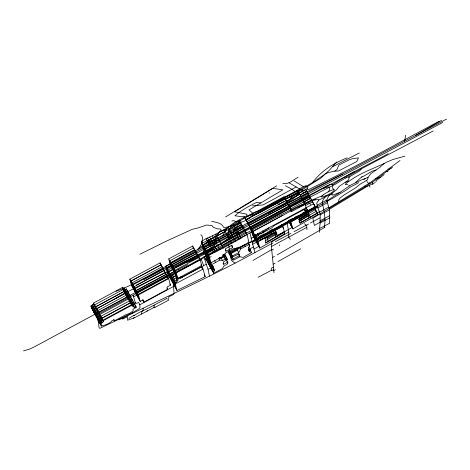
<?xml version="1.0" encoding="UTF-8"?>
<svg xmlns="http://www.w3.org/2000/svg" width="470" height="470" viewBox="0 0 470 470"><rect width="100%" height="100%" fill="white"/><g stroke="black" fill="none" stroke-linecap="round" stroke-linejoin="round"><path stroke-width="0.7" d="M319.312 232.297L320.105 223.003L320.199 213.973L317.391 206.688L316.733 203.017L318.895 199.991L330.357 194.457L332.396 193.851L332.008 194.921L332.801 195.126L340.239 192.218L350.25 185.345L360.901 180.163L368.039 177.449L370.713 173.753L380.03 167.238L384.096 163.572L386.54 162.197L392.855 159.524L404.858 156.175M388.185 153.631C369.837 164.165 350.121 172.578 332.742 184.728L332.631 188.288L334.44 189.88L334.094 190.603A7.356 1.24 -28.7 0 1 328.436 194.539L323.977 196.595L321.627 197.03L321.527 196.595L323.237 194.909M336.726 161.968L329.546 170.005L325.775 173.553L314.9 181.191L300.06 189.745L252.831 214.943C249.582 218.996 243.889 221.916 238.778 222.668L231.839 225.994L228.426 230.212L228.003 237.497C231.91 237.926 235.305 235.194 238.701 233.684L354.762 171.521M123.498 317.691L122.476 319.136L127.734 316.61L127.558 320.205L134.291 317.861L141.646 313.995L141.734 312.021L143.209 310.265M116.225 297.968C148.25 280.196 181.972 265.756 213.95 247.89C214.349 241.016 216.171 235.1 221.188 229.995L220.107 228.943L217.581 228.937L213.304 227.286L211.976 225.512L206.577 225.054L197.042 228.238L192.324 229.278L166.245 241.186L139.907 254.258M306.957 229.76L306.722 225.412L306.099 225.312L304.501 223.673M358.751 182.671L350.279 187.119L346.378 189.992L332.748 198.246L287.117 223.033L288.762 232.045L288.686 236.845L289.896 238.925L290.63 239.195M329.288 223.42L329.723 217.88L329.517 209.814L327.014 201.424L326.903 199.985L327.631 197.993L329.082 195.714L336.491 189.809L339.223 186.349L348.564 180.045L349.286 176.937L359.785 170.745L361.43 168.783L433.199 130.954M141.646 313.995L153.954 307.474L154.184 305.077M324.5 227.68L325.029 220.365L324.406 212.581L322.197 202.494L322.925 200.126L325.951 195.784M233.384 224.431L239.553 220.753L247.132 234.595L248.888 242.391L237.72 248.342L237.509 247.461L234.524 249.035L234.213 248.36L229.624 250.827L225.459 253.072L225.518 253.853L222.662 255.398L222.886 256.391L210.901 262.818L203.322 248.977L201.313 241.327L206.101 238.731L215.707 234.183L233.384 224.431L240.963 238.272L223.285 248.025L208.892 255.169L210.901 262.818M207.129 240.605L216.746 236.087L240.599 222.657L241.063 224.754M234.424 226.334L234.471 225.97M209.761 242.015L226.223 233.461L241.627 224.531L241.944 225.953M235.47 228.238L241.639 224.56M242.667 226.434L231.222 233.185M240.963 238.272L233.425 224.067M238.778 222.668L238.719 222.357A8.137 1.369 -28.7 0 1 240.564 220.454L246.538 216.817L246.932 214.203L234.601 211.77L272.823 188.382L282.875 189.809L248.988 209.949L252.842 213.233L255.474 212.005L257.325 211.723L293.791 192.306L303.373 186.655L305.899 185.768L307.968 187.06L307.268 188.611L291.858 196.924L289.826 197.159L289.373 194.656M366.359 180.803L367.634 179.528L368.039 177.449M143.902 279.627L404.658 141.194L405.634 135.231M167.038 299.261L167.009 298.327L145.959 309.407L140.665 311.704L133.65 315.717L134.361 315.346M226.534 260.644L226.428 259.681L227.768 262.125L223.714 264.305L223.297 262.013L227.404 259.487L225.412 259.223L224.114 256.567L221.223 258.142L219.184 257.76L221.235 258.165L224.131 256.591M225.412 259.223L223.086 254.687L223.726 256.15M118.957 319.876L132.634 313.302L132.893 312.544L139.12 308.725L140.031 307.621L139.796 304.76L138.709 302.515L135.56 303.555L133.151 295.254L172.584 273.94C222.369 247.796 270.08 217.187 322.191 195.784M291.858 196.924C290.531 200.373 286.541 201.865 283.674 203.851L181.408 258.259C159.436 268.893 138.891 282.822 115.949 291.382M359.315 152.991L332.678 166.68M222.974 235.476C227.662 223.144 242.126 218.861 252.842 213.233L252.137 214.72L246.538 216.817M229.618 252.684L230.03 251.656L236.357 248.283L238.725 252.607L232.409 256.009L232.074 257.255L239.007 253.824L239.53 255.615L233.167 259.017L232.55 260.01L228.097 251.879M238.731 247.649L237.397 250.187L231.07 253.559L230.647 254.558L231.064 254.975M230.664 254.587L231.087 253.589M243.959 218.221L244.688 216.276L241.938 216.758L234.941 215.765C241.239 210.284 248.906 206.195 256.391 202.529L260.85 202.905M238.725 252.607L240.746 248.842L249.312 244.429L247.99 242.015M249.312 244.429L249.758 245.975L248.389 248.236L249.176 251.491L251.644 252.543L243.043 257.472L239.894 256.72L233.86 259.998L232.55 260.01M229.742 252.76L229.125 253.753L230.453 253.771M229.137 253.782L229.76 252.79M230.183 255.686L230.782 254.664M231.222 257.589L231.828 256.567M227.768 262.125L227.862 263.065L227.051 264.31L223.873 266.055L222.475 268.546L213.662 273.217L206.083 259.37L205.772 258.253L206.941 256.755M197.753 249.3C201.207 245.881 204.192 240.094 201.748 235.376L200.784 234.777M135.989 306.54L136.13 307.474L132.94 309.184L133.157 310.964L129.661 313.308L125.913 314.677L114.357 320.851L114.093 319.676L111.302 321.163L111.261 321.627L109.257 323.096L106.155 324.641L101.397 326.051L91.732 308.396L90.933 306.228L91.256 305.753L93.8 304.031L93.542 303.044L122.247 287.54L132.246 306.14L133.65 305.576L134.308 307.451L135.989 306.54L126.324 288.891L124.644 289.802L123.992 287.928L122.582 288.492L123.61 290.366L125.014 289.808L125.467 291.083M91.979 308.132L94.828 305.905L94.57 304.918L123.287 289.444L123.622 290.395L125.032 289.831M95.868 307.809L93.007 310.006L93.818 312.203L94.323 312.197M93.019 310.036L93.342 309.56M94.059 311.939L95.798 310.353M95.105 313.843L97.954 311.616M96.144 315.746L96.45 315.247M98.494 319.817L97.971 319.794L97.173 317.62L100.04 315.423M97.19 317.649L97.507 317.174M98.23 319.553L101.079 317.326M101.397 326.051L100.598 323.877L103.465 321.68L103.2 320.693L93.542 303.044M323.231 194.921A7.356 1.24 -28.7 0 1 328.107 191.901L329.629 189.88L329.429 187.166L328.695 186.872L326.809 187.248L322.855 188.746M206.818 260.157L207.969 258.629M207.858 262.06L209.027 260.562L207.846 262.037L208.169 263.176M208.897 263.964L210.055 262.436M211.095 264.34L209.943 265.867L210.255 266.989M213.186 267.888L211.294 268.893L210.971 267.747L212.14 266.243M210.983 267.771L212.152 266.273M213.18 268.153L212.029 269.674L212.334 270.796L214.226 269.792M213.662 273.217L213.351 272.095L214.52 270.597L213.221 266.132L211.641 265.991L203.786 251.009L211.641 265.991M305.582 211.811L315.252 206.735L313.566 203.757L268.934 227.756L263.494 232.004L258.077 234.971L258.412 235.687L256.473 236.733L256.808 238.314L305.582 211.811L305.336 211.024L307.527 209.832L305.723 207.969M355.344 182.683L362.035 176.667M384.096 163.572C370.965 169.576 356.454 174.523 345.526 184.081L345.427 184.569L347.876 184.469M312.497 182.695C321.598 170.522 333.207 163.454 347.236 157.791M332.742 184.728L331.186 184.099L327.431 185.538L246.497 228.837L239.071 232.632L233.249 234.577C216.083 248.836 194.21 256.215 174.963 267.242M153.954 307.474L154.824 307.01L154.9 307.445L168.683 300.113L168.765 296.776L173.412 294.578L174.047 293.309L173.454 284.614L178.048 280.567L176.879 280.613L175.04 273.24L201.225 259.193C228.185 244.065 255.909 230.094 283.028 215.066M334.787 171.145L337.025 169.482L338.753 165.111L348.722 160.012L352.195 158.766L358.481 157.879L356.777 161.533L338.447 170.986L334.787 171.145L328.618 172.484L325.775 173.553L320.793 178.154L302.063 189.845L300.06 189.745L296.987 192.735L259.64 212.64L251.82 216.353M228.22 231.798L235.329 225.271L239.107 222.78M249.176 251.491L250.616 250.134L250.175 248.712L253.395 246.973L249.893 232.867M241.022 222.392L234.724 228.114L234.16 229.201L233.249 234.577M95.428 313.367L96.855 312.28M96.468 315.27L99 313.519M99.593 320.981L102.125 319.23L101.861 318.243L130.572 302.745M133.139 318.261L134.308 317.514M198.751 248.354L218.145 233.907M128.909 318.425L133.709 315.37M392.585 167.091L372.375 182.178L365.913 186.349L312.838 218.221L314.383 225.477L324.993 219.237M400.005 160.493L369.802 182.918L328.959 207.799M384.137 174.611L375.965 180.815L376.071 181.79M340.239 192.218L326.997 200.802M92.96 307.11L94.846 305.935M94 309.013L95.886 307.838L95.61 306.822L124.315 291.324L124.668 292.299L125.619 291.864M95.04 310.917L96.914 309.712M97.126 314.724L97.895 314.183M98.171 316.627L98.941 316.087M99.211 318.531L101.097 317.356L100.821 316.339L129.544 300.865L129.879 301.816M317.256 205.936L229.977 253.359L231.463 260.856M214.614 251.456L214.067 250.087L214.32 249.27L207.211 253.083L203.921 254.258L206.923 252.096L214.232 248.236L213.95 247.89L284.691 210.084L335.786 183.982L352.253 173.859L361.43 168.783M363.821 179.546L365.143 178.729M225.629 216.917L276.671 185.832M329.476 209.232L367.076 186.449L375.236 182.53M237.538 232.016L219.86 241.774M237.655 236.898L218.615 247.296M282.858 183.371C288.68 184.998 293.233 179.575 298.05 177.337M441.559 120.314L415.797 135.342L404.658 141.194M204.879 243.76L210.36 240.505M439.086 121.295C395.687 144.407 352.606 168.589 308.267 189.727L307.662 189.604L307.268 188.611M292.446 227.245L265.638 242.679M288.762 232.045L271.401 242.044L271.707 249.582L273.957 272.659M324.981 227.251L277.23 254.84M268.205 213.668C277.582 207.299 288.786 203.304 297.046 195.361L297.346 194.392L296.987 192.735L302.063 189.845L302.856 192.177L303.69 192.406L309.002 190.92L342.642 173.971M307.686 211.13L305.641 211.958L307.174 209.714L307.527 209.832L304.531 211.142L304.213 210.025L306.446 208.727M211.365 264.851L219.848 260.08L222.563 260.586L225.453 259.011M307.65 211.993L314.506 207.952L315.182 209.226M298.797 219.237L315.399 209.585L316.075 210.854M316.968 212.487L316.292 211.212L299.079 221.223L300.136 223.15L317.368 213.174L318.026 214.42L292.922 228.878L288.292 220.424M361.659 177.09C366.735 175.14 370.601 170.945 376.129 169.94M264.957 238.795L276.101 232.303M265.227 240.787L276.995 233.937M252.942 260.462L271.707 249.582M300.066 222.915L319.524 211.676M259.781 248.125L284.608 233.772L284.268 232.303L265.662 243.078L265.074 237.955L258.124 241.709L259.781 248.125L252.466 234.771L250.816 228.355M305.823 213.045L307.639 211.964M298.779 219.208L308.531 213.597M299.061 221.194L309.424 215.225M300.06 189.745L299.502 188.881L296.182 186.972L263.13 204.902L252.437 205.872M102.137 319.259L99.27 321.457L100.069 323.63M272.718 257.401L274.462 256.426M277.976 261.555L300.706 248.853M271.778 249.999L273.423 249.088M231.205 233.161L210.807 243.918M229.337 239.148L238.578 233.919M308.062 212.428L308.449 214.567L300.636 218.867L301.252 222.234M319.706 212.093L328.606 207.182M317.867 207.91L327.267 202.77M273.728 270.62L275.426 269.692M132.634 313.302C173.606 293.439 215.001 274.398 254.963 252.543L253.988 249.059L259.276 246.18M209.226 244.441L204.427 247.014L206.447 254.687M126.371 292.957L125.69 291.705L127.352 290.771L127.511 291.729M125.69 291.705L127.37 290.795M211.847 245.822L216.547 243.519M126.718 293.586L128.398 292.675M128.41 292.698L126.73 293.609L127.417 294.86M212.904 247.755L212.722 247.467L206.512 250.821L208.533 258.494M206.524 250.845L211.312 248.248M212.887 247.725L214.919 246.662M129.456 294.602L127.758 295.489L127.1 293.615M207.57 252.748L212.352 250.152M213.932 249.629L215.959 248.565M130.496 296.505L128.798 297.392L128.145 295.518L126.736 296.082L126.401 295.131L97.695 310.629L97.971 311.645M130.883 301.2L132.581 300.312L132.722 301.247L131.535 298.409L129.843 299.296L129.185 297.422L127.775 297.986L123.968 291.024M250.998 238.372L260.779 233.061M131.923 303.103L133.609 302.192M131.941 303.127L133.621 302.216M134.802 305.054L134.649 304.096L132.969 305.007L132.281 303.755M134.667 304.125L132.981 305.036L132.311 303.132L131.853 303.262M139.796 304.76L173.536 286.477M320.152 214.884L329.517 209.814M143.861 302.134L143.233 299.854L140.26 301.458L131.635 285.713L129.832 279.18L160.035 262.894L168.654 278.639L170.469 285.184L167.003 287.053L167.625 289.32L143.861 302.134L142.533 299.713M161.075 264.798L130.877 281.084L132.663 287.587L130.877 281.084L161.063 264.769L161.621 266.76M163.161 268.605L132.945 284.861L134.767 291.424M236.551 229.777L242.684 226.464L243.002 227.88M95.627 306.851L124.333 291.347M164.2 270.509L133.985 286.765L135.806 293.327M243.724 228.367L235.57 233.091M96.926 309.742L96.65 308.725L125.361 293.227L125.707 294.202L127.117 293.638M96.667 308.755L125.373 293.251M244.764 230.271L220.9 243.677M137.892 297.134L136.071 290.572L166.274 274.286L166.832 276.278M136.089 290.601L166.286 274.316M127.458 297.058L98.735 312.532L99.011 313.549M137.111 292.475L167.314 276.19L167.678 277.5L167.332 276.219L137.128 292.505L138.932 299.038M133.151 295.254L99.493 313.384M241.004 237.908L247.132 234.595M140.26 301.458L138.456 294.925L168.654 278.639M284.091 196.73L284.203 197.57L297.721 190.438L305.3 204.28L291.782 211.412L284.091 196.73L245.011 217.763L254.493 235.57L268.934 227.756M101.878 318.272L130.584 302.774M132.893 312.544L100.615 327.995L99.458 328.254L99.117 327.884L98.483 322.543L135.442 302.615M103.2 320.693L131.911 305.189M259.011 236.58L261.526 235.217M262.771 234.512L264.04 233.86M292.98 218.315L289.849 219.972L291.864 226.951M294.214 217.61L297.351 215.953M302.95 212.887L304.207 212.24M282.787 226.276L284.415 231.634L277.13 235.523L275.966 231.399L257.76 241.222L257.548 239.87L282.787 226.276L281.73 224.343L282.341 226.105M292.922 228.878L290.918 221.934L306.516 213.498L305.459 211.565M319.988 217.863L310.382 223.021M168.736 258.911L192.665 246.027L200.243 259.869L201.683 265.538L177.748 278.422L170.175 264.581L168.736 258.911L176.309 272.753L177.748 278.422M247.954 223.632L246.039 219.643L285.12 198.61L285.243 199.474L298.761 192.342L299.237 194.427M246.051 219.666L285.131 198.634M298.597 193.528L305.835 189.639L307.527 192.624M172.255 268.388L170.804 262.695L194.739 249.805L195.109 251.25M286.177 200.537L247.079 221.546L249 225.535M170.816 262.718L194.75 249.834M300.142 194.921L306.775 191.355L310.388 197.841M300.154 194.944L306.793 191.384M287.217 202.441L248.119 223.45L250.04 227.439M301.094 196.66L307.744 193.123M288.263 204.344L249.165 225.353L251.086 229.342M196.836 253.641L172.889 266.502L174.341 272.195M301.44 198.722L308.696 194.862M289.303 206.248L250.204 227.257L252.126 231.246M197.876 255.545L173.929 268.405L175.386 274.098M302.997 200.138L309.648 196.601L314.201 204.803M198.922 257.448L174.969 270.309L176.426 276.002M251.262 229.184L290.343 208.151M289.285 206.224L290.442 208.962L310.588 198.317M303.967 201.906L310.599 198.346M176.309 272.753L200.243 259.869M252.601 231.622L254.258 238.032L252.584 231.593L291.67 210.572M304.907 203.622L311.557 200.085M133.68 296.834L172.972 275.684L172.584 273.94M305.253 205.684L312.509 201.824M180.363 278.181L206.277 264.246L203.974 256.784M269.698 230.77L272.876 229.101M252.149 242.538L317.62 207.282M306.516 213.498L306.869 214.984L298.967 219.232L300.136 223.15M257.918 241.439L252.631 244.247M260.01 240.317L274.838 232.474L275.825 236.862M268.059 241.304L267.395 238.237L275.214 234.037M216.735 236.063L225.171 231.534M201.001 265.374L203.028 269.075L205.184 276.654L176.914 290.483L167.25 272.829L165.675 266.29L170.181 263.87M171.221 265.773L166.703 268.17L168.295 274.738M172.267 267.677L167.743 270.074L169.335 276.642M225.253 240.822L234.73 235.752M173.307 269.58L168.783 271.977L170.375 278.546M221.946 245.581L245.81 232.174L246.127 233.59M174.352 271.484L169.829 273.881L171.421 280.449M175.38 273.364L170.868 275.784L172.461 282.353M170.886 275.808L175.392 273.387M176.42 275.267L171.914 277.688L173.506 284.256M171.926 277.711L176.432 275.291M177.478 277.194L172.954 279.591L174.546 286.159M225.994 251.186L232.574 247.655L232.074 245.193L225.483 248.73L225.994 251.186L225.33 249.975M176.532 279.209L182.09 276.237L182.325 277.124M201.701 266.654L173.994 281.495L175.586 288.063M251.973 241.891L287.117 223.033M176.914 290.483L175.334 283.939L203.028 269.075M273.076 242.902L254.963 252.543M275.397 241.668L290.877 233.373M320.105 223.003L329.723 217.88M23.5 350.884L29.686 349.081L34.257 346.93L172.296 272.588L187.859 264.587M290.601 210.948C299.308 206.536 308.126 200.69 317.902 199.486L318.895 199.991M211.177 256.62L204.944 259.933M308.52 224.02L294.05 231.663M319.935 220.876L329.558 215.736M283.974 201.559L278.281 204.579L277.729 202.987M136.341 285.143L442.758 122.447M317.127 205.19L326.903 199.985M229.977 253.359L229.889 252.731L245.264 244.547M273.264 264.134L275.032 263.194M273.364 267.136L271.208 268.282L271.443 270.274L258.048 277.329M415.797 135.342L446.5 119.116M214.408 246.409L172.196 267.965M210.237 266.96L212.14 265.985M211.283 268.863L213.168 267.865M271.437 270.785L273.587 269.651M298.75 192.312L285.231 199.445L284.544 198.193M287.311 203.251L300.847 196.149M289.397 207.059L302.933 199.956M187.348 261.426L186.572 261.837L186.643 262.284L189.075 261.784L204.009 254.435M208.568 239.882L202.341 243.207L204.362 250.88M208.169 242.508L217.792 237.99M209.614 241.786L203.381 245.111L205.408 252.784M209.209 244.412L218.832 239.894M211.694 245.593L205.466 248.918L207.487 256.591M203.469 252.989L214.103 247.402M147.486 310.658L146.951 311.187M271.607 246.398L306.622 227.462M329.176 223.52L319.812 228.402M219.872 241.797L213.862 244.729M220.918 243.701L214.902 246.633M214.913 238.055L215.924 237.556M328.113 191.889L329.87 191.026A7.308 1.234 -28.7 0 1 333.818 189.686M226.558 228.89L219.76 232.01M215.947 248.536L218.626 247.326M124.65 292.269L126.072 291.735M125.696 294.173L126.642 293.744M128.134 298.638L128.821 299.889L130.225 299.325L130.678 300.6M129.861 301.793L131.283 301.252L131.723 302.504M130.907 303.696L131.87 303.285M348.546 181.067L345.197 182.472M366.4 180.539L360.167 184.175L355.837 187.695L343.958 195.056L340.245 197.917L338.706 199.938L338.753 201.272L339.193 201.689M248.718 242.732L251.85 241.445M347.782 177.49L349.286 176.937M240.564 220.454L235.952 221.981L233.89 220.659L231.998 220.976M209.479 276.201L208.016 269.216L211.764 268.023L212.34 270.05M388.126 169.329L391.128 168.389M386.457 171.673L387.962 171.209M375.383 178.812L380.6 177.237M369.802 182.918L368.374 183.324L367.029 181.532M129.785 299.478L130.243 299.349M231.839 225.994L225.365 227.415L223.679 227.392C221.987 222.845 215.759 222.334 211.688 221.317M345.562 178.007L346.184 177.877M176.462 282.147L175.104 282.241L172.972 275.684M91.732 308.396L92.243 308.39L101.902 326.045M93.283 310.294L92.76 310.276L91.961 308.103M94.846 314.083L95.369 314.107M96.409 316.01L95.886 315.987L95.087 313.813M97.454 317.914L96.926 317.89L96.133 315.717M98.218 319.529L99.029 321.727L99.523 321.691M99.029 321.727L99.534 321.721M100.057 323.601L100.58 323.624M313.255 199.38L315.664 199.439M252.137 214.72L252.831 214.943M367.076 186.449L364.708 186.191M269.099 192.982L269.475 193.017M204.814 252.883L205.102 254.053L206.142 254.117M205.102 254.053L206.16 254.147M207.2 256.05L206.13 255.927L205.86 254.787M208.228 257.924L207.176 257.83L206.9 256.691M210.302 263.541L211.353 263.635L210.313 263.57L210.025 262.401M225.036 255.163L223.044 254.899L225.124 255.416M224.072 256.779L226.082 257.067M289.032 182.777L296.182 186.972M248.336 249.353L250.322 250.122M228.978 251.168L228.649 251.004L232.074 257.255M229.689 252.907L230.006 253.042L229.607 252.654M285.361 185.721L292.04 189.339L294.884 191.443M294.003 180.868L303.373 186.655M232.221 261.232L235.106 263.059M178.524 269.568L179.399 270.238M348.963 185.527L349.269 185.873M310.623 204.544L309.225 202.611L305.347 203.968L298.72 207.17L298.291 206.06M213.944 249.658L213.768 249.37L207.552 252.725L209.573 260.398M305.835 189.639L315.252 206.735M313.919 206.882L318.026 214.42M307.051 210.895L310.494 217.187M306.164 213.697L306.869 214.984M285.584 200.097L286.271 201.348L299.807 194.245L286.271 201.348L286.159 200.514M289.056 206.43L288.368 205.184L301.887 198.052L302.204 199.445M291.118 210.202L291.782 211.412M289.861 220.001L290.918 221.934M282.546 226.693L283.604 228.62M283.551 231.845L284.608 233.772M275.179 231.957L277.13 235.523M267.818 231.816L268.875 233.749M262.789 230.717L263.494 232.004M257.29 233.525L258.347 235.458M257.354 233.76L258.412 235.687M256.473 236.733L255.416 234.8L255.751 236.381M254.905 234.836L256.808 238.314M254.999 235.212L257.548 239.87M245.011 217.763L254.37 234.859L256.044 241.298M254.681 235.417L258.124 241.709M250.451 227.868L257.76 241.222M248.765 244.159L249.758 245.975M248.577 246.944L251.644 252.543M248.348 249.376L249.676 251.797M244.283 244.788L245.275 246.603M231.405 225.477L238.983 239.318M239.753 247.026L240.746 248.842M228.097 227.474L235.67 241.316M238.537 253.806L239.53 255.615M238.566 254.299L239.894 256.72M224.143 229.654L231.722 243.495M231.252 245.234L232.574 247.655M230.047 251.685L232.409 256.009M229.319 251.791L232.386 257.396M229.055 251.509L233.167 259.017M228.579 250.78L231.986 257.008M215.707 234.183L223.285 248.025M224.337 253.888L227.404 259.487M224.425 254.135L227.492 259.74M226.869 261.25L227.862 263.065M212.375 235.905L219.954 249.746M209.708 237.144L217.287 250.986M221.235 258.165L222.563 260.586M223.05 263.094L223.714 264.305M218.856 258.265L219.848 260.08M207.529 237.979L215.272 252.079M206.101 238.731L213.68 252.572M214.649 260.721L215.648 262.536M201.313 241.327L208.892 255.169M212.223 265.85L214.25 269.551M211.453 264.998L214.52 270.597M205.772 258.253L213.351 272.095M201.019 264.328L201.683 265.538M204.192 274.838L205.184 276.654M165.675 266.29L175.334 283.939M169.805 283.974L170.469 285.184M166.968 288.11L167.625 289.32M129.832 279.18L138.456 294.925M128.551 293.632L129.238 294.884M135.137 305.659L136.13 307.474M123.992 287.928L133.65 305.576M133.315 305.635L134.308 307.451M123.534 288.057L133.192 305.706M129.179 300.541L132.246 306.14M113.699 319.641L114.357 320.851M93.8 304.031L103.465 321.68M92.684 304.666L102.348 322.314M91.914 305.206L101.579 322.855M91.256 305.753L100.921 323.401M90.933 306.228L100.598 323.877M372.886 184.622L372.375 182.178M252.59 231.604L254.493 235.57M253.166 233.149L251.25 229.16L290.331 208.128L290.454 208.991M208.016 269.216L206.277 264.246M256.467 238.936L256.896 239.988M201.225 259.193L203.669 265.632M94.047 311.91L94.858 314.113M128.833 299.913L128.486 298.938L99.781 314.436L100.051 315.452M127.441 297.034L127.793 298.009M122.247 287.54L122.582 288.492M126.06 291.711L126.512 292.986M228.637 244.465L229.889 252.731M369.485 185.609L369.972 187.219M212.499 265.732L213.198 268.176M289.062 220.183L290.078 223.685M288.768 220.636L289.185 222.057M201.689 266.625L202.488 269.41M253.395 246.973L253.988 249.059M275.49 231.528L276.072 233.59M275.473 231.504L276.055 233.561M208.886 263.94L209.209 265.086M206.8 260.133L207.123 261.273M165.787 274.374L165.229 272.383L135.031 288.668L136.846 295.231M164.189 270.479L164.565 271.819M163.143 268.576L163.525 269.915M162.479 268.012L162.121 266.702L131.9 282.958L133.721 289.52M160.035 262.894L160.399 264.205M304.213 210.025L304.066 209.479L273.963 225.712L271.707 227.915L261.073 233.69L261.085 234.131M257.049 239.753L258.723 246.192M256.156 238.12L257.83 244.559M255.28 236.516L256.937 242.931M255.263 236.486L256.92 242.902M253.477 233.226L255.151 239.665M251.691 229.965L253.365 236.404M198.904 257.419L199.262 258.835M197.864 255.516L198.24 256.961M196.818 253.612L197.376 255.768M196.331 253.865L195.779 251.709L171.844 264.598L173.301 270.291M194.069 249.347L193.693 247.901L169.758 260.791L171.215 266.484M192.665 246.027L193.029 247.443M97.237 317.626L98.483 322.543M267.013 236.674L267.395 238.237M208.986 260.498L209.273 261.667M207.94 258.594L208.234 259.763M305.3 204.28L306.088 207.763M303.961 201.83L304.448 203.951M301.875 198.023L302.192 199.415M300.829 196.119L301.164 197.541M297.721 190.438L298.039 191.831M243.707 228.338L244.042 229.783M239.553 220.753L240.035 222.88M308.449 214.567L309.043 217.733M256.479 237.914L256.702 239.289M255.586 236.281L255.809 237.655M253.8 233.02L254.023 234.395M252.907 231.387L253.13 232.762M252.014 229.754L252.237 231.128M251.121 228.126L251.344 229.501M131.524 298.385L131.665 299.32M130.478 296.482L130.637 297.44L129.438 294.578M126.324 288.891L126.465 289.826M279.315 244.864L279.415 245.657M143.091 308.255L143.18 309.795M271.02 232.38L271.125 234.465M290.971 225.318L289.573 220.454L290.954 225.289"/></g></svg>
